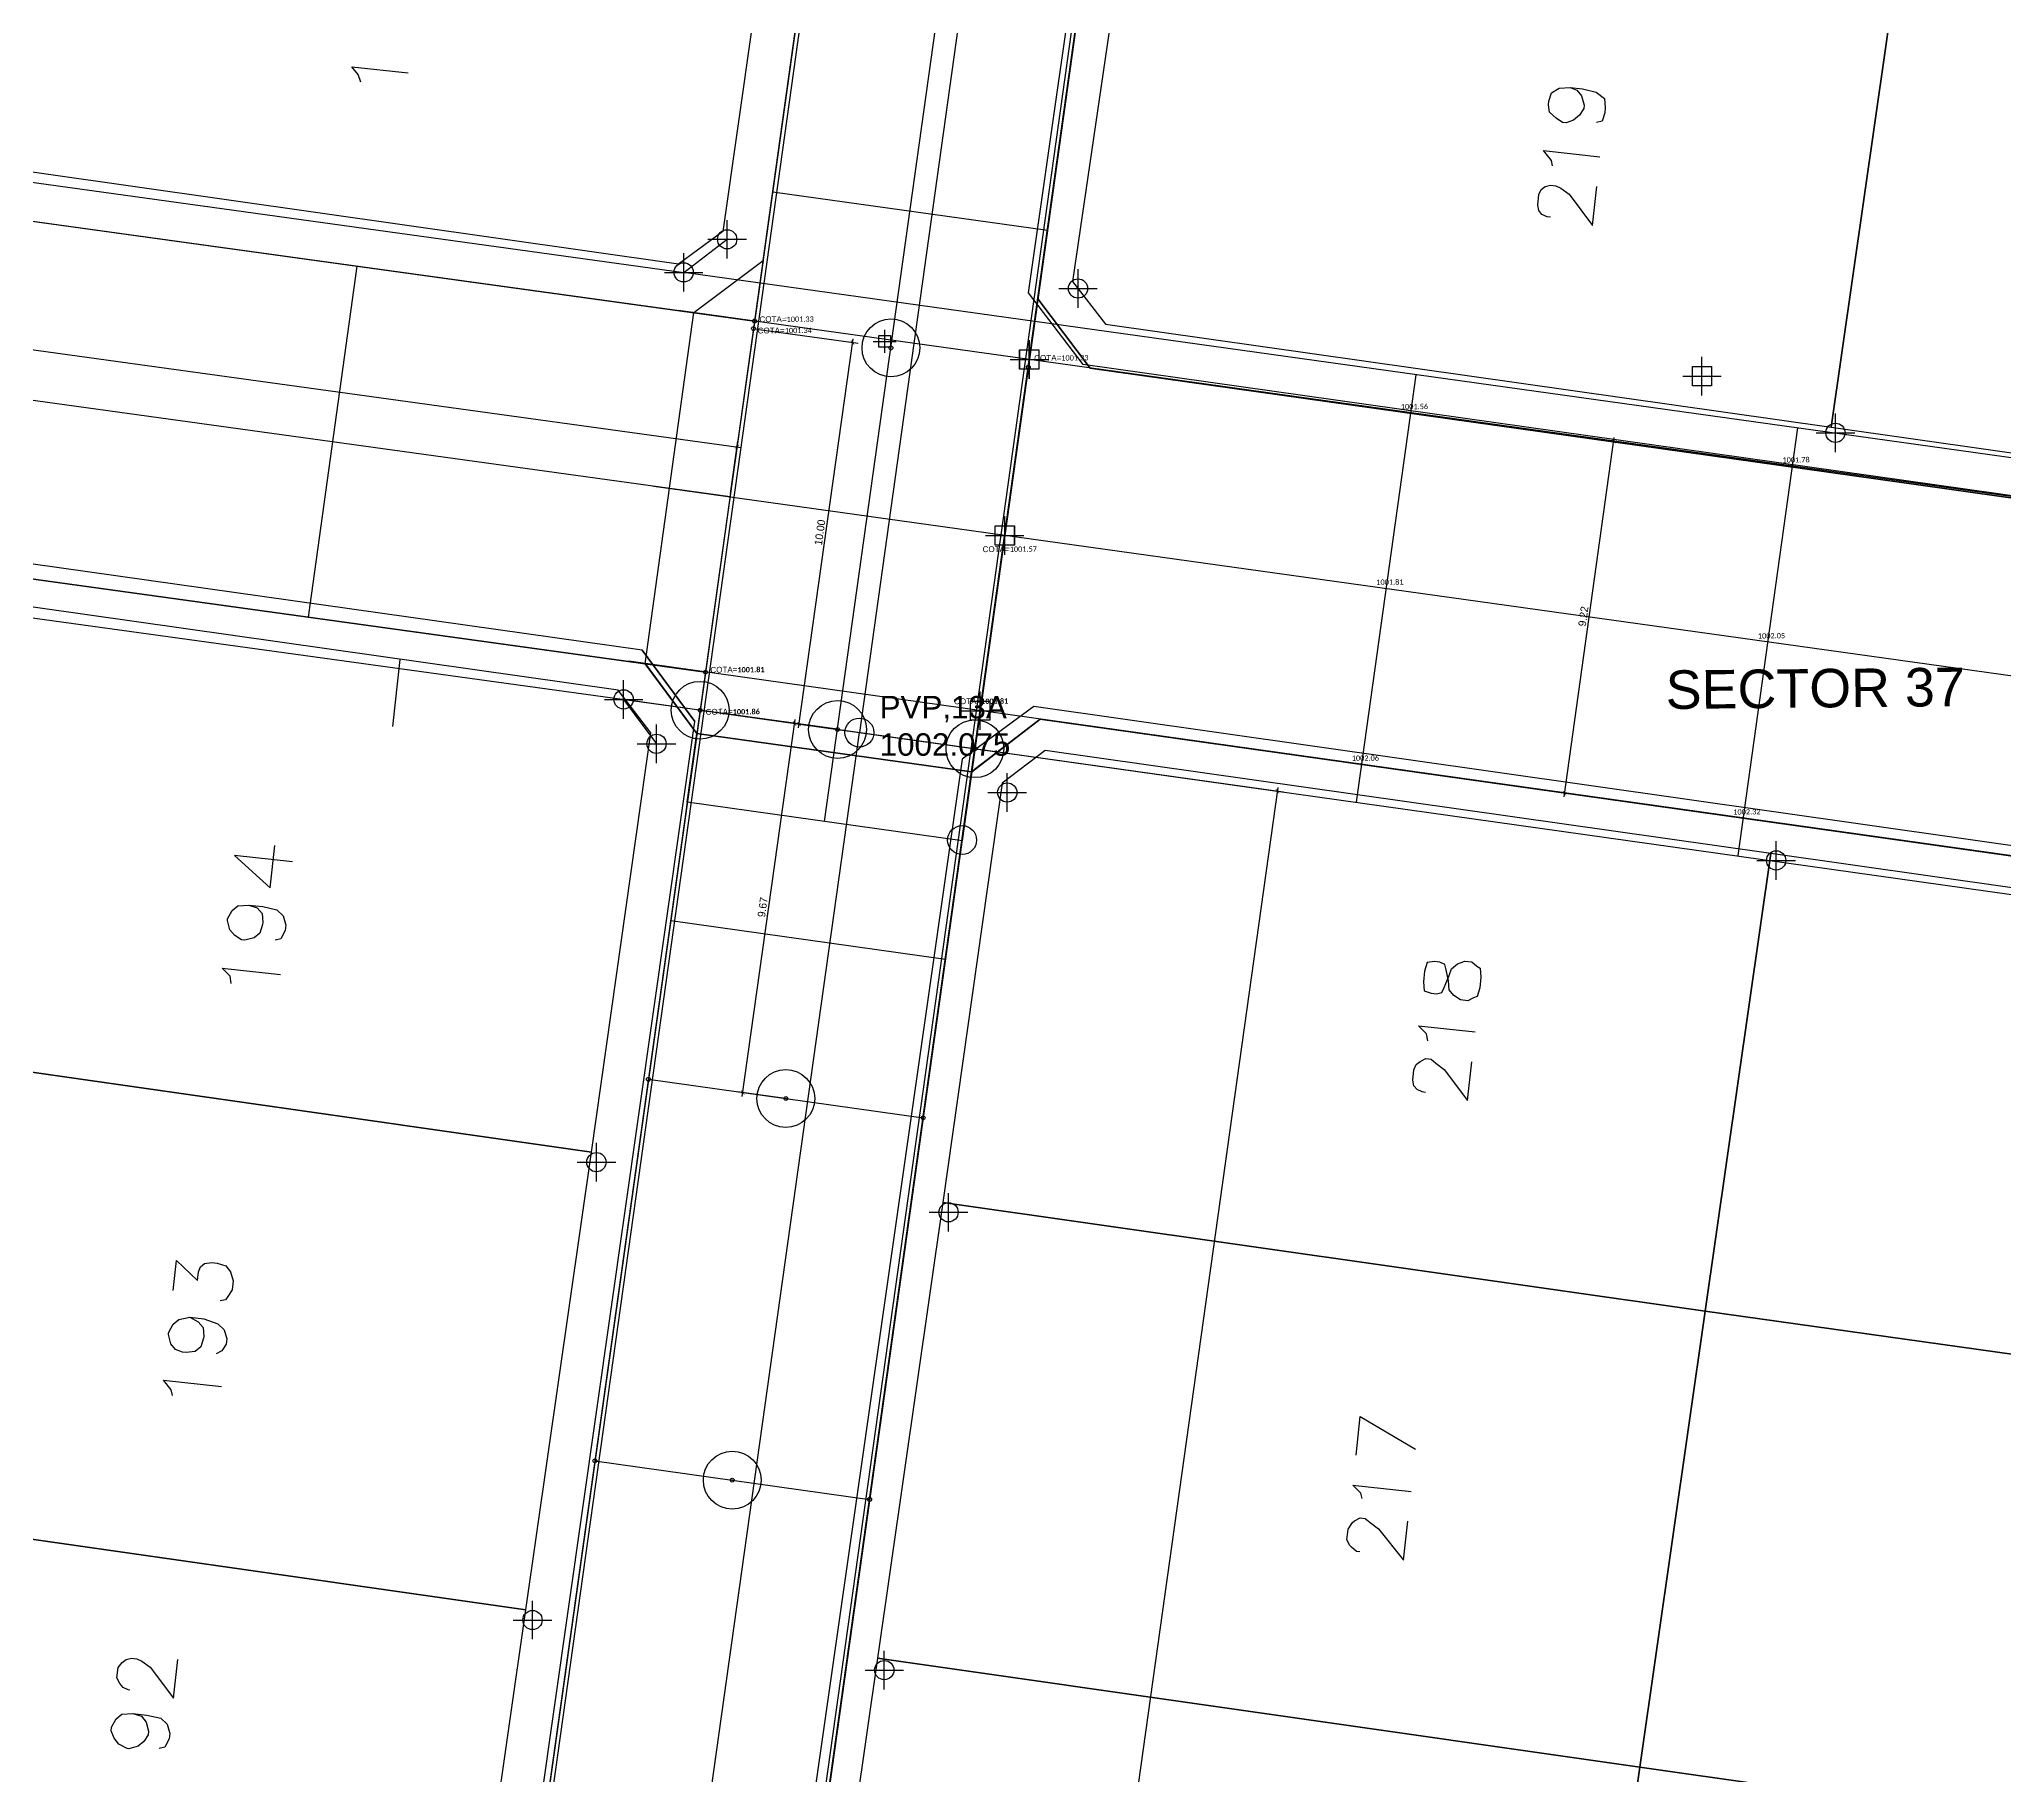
# Model space of a CAD drawing. Header units: metres. Extents: x 678 to 2349, y 417 to 1219.
# Drawn here: x 926.9 to 977.9, y 920.4 to 965.5 of the extents above; entities that cross this region are included whole.
import ezdxf

# ---------------------------------------------------------------- set-up
doc = ezdxf.new("R2010")
doc.units = ezdxf.units.M
doc.header["$PDMODE"] = 32
doc.header["$PDSIZE"] = 1.5
for name, color, linetype in [('12-CONDICIONES EXISTENTES', 2, 'Continuous'), ('C-ANNO-MATC-TEXT', 150, 'Continuous'), ('C-ROAD-PROF-TEXT', 11, 'Continuous'), ('LOTE 243', 1, 'Continuous'), ('PUNTOS V', 4, 'Continuous'), ('V-NODE', 1, 'Continuous')]:
    doc.layers.add(name, color=color, linetype=linetype)
doc.layers.add('PDF2_area escolar', color=7, linetype='Continuous', true_color=0x989898)
doc.layers.add('PDF_Geometry', color=7, linetype='Continuous', true_color=0x797979)
doc.styles.add('CITY2', font='stylu.ttf', dxfattribs={"height": 0.2})
doc.styles.get("Standard").update_dxf_attribs({"font": 'arial.ttf'})
doc.dimstyles.new('COTAS2', dxfattribs={"dimtxt": 0.02, "dimasz": 0.1, "dimexe": 0.15, "dimexo": 0.08, "dimgap": 0.05, "dimtad": 1, "dimzin": 0, "dimdsep": 46, "dimtxsty": 'CITY2', "dimblk": 'ARCHTICK', "dimcen": 1, "dimdle": 0.1, "dimclrd": 1, "dimclre": 1, "dimclrt": 2, "dimadec": 0, "dimazin": 0, "dimtfac": 1, "dimtofl": 0, "dimtmove": 0, "dimatfit": 3, "dimldrblk": 'ARCHTICK', "dimfxl": 0.18, "dimtolj": 1, "dimtzin": 0, "dimarcsym": 0})

# ---------------------------------------------------------------- blocks, each defined once
blk = doc.blocks.new('base')
at = {"layer": 'PDF_Geometry', "lineweight": 25, "extrusion": (-0.000787417, 0.063364, 0.99799), "elevation": 0.026}
for points in [[(-314.355, -197.288), (-299.601, -195.681), (-292.744, -194.188), (-282.663, -192.111), (-274.476, -190.361), (-258.037, -185.154), (-248.029, -180.61), (-240.539, -177.71), (-228.643, -174.042), (-222.733, -172.714), (-217.384, -171.04), (-209.935, -169.248), (-202.16, -164.759), (-196.196, -160.284), (-195.073, -159.817), (-178.095, -157.457), (-154.298, -156.614), (-136.667, -154.611), (-124.436, -153.164), (-118.066, -151.474), (-100.79, -146.646), (-80.955, -140.967), (-73.385, -139.328), (-61.694, -135.822), (-40.504, -131.604), (-37.727, -130.872), (-17.661, -129.441), (1.311, -127.461), (21.092, -124.929), (41.006, -122.83), (47.376, -123.458), (63.592, -123.186), (81.402, -124.312), (85.639, -96.072), (88.705, -66.393), (92.811, -40.781), (97.16, -22.386), (100.596, -1.562), (102.483, 8.32), (109.691, 37.361), (117.528, 76.62), (126.217, 115.638), (131.513, 149.592), (134.682, 173.973), (136.916, 195.591), (139.956, 229.678), (141.558, 250.676), (142.614, 271.37), (143.252, 283.21), (147.066, 312.938), (152.58, 355.631), (153.554, 396.042), (150.869, 418.02), (151.777, 438.639), (150.959, 458.028), (151.777, 438.639), (150.869, 418.02), (153.554, 396.042), (152.58, 355.631), (147.066, 312.938), (143.252, 283.21), (142.614, 271.37), (141.558, 250.676), (139.956, 229.678), (136.916, 195.591), (134.682, 173.973), (131.513, 149.592), (126.217, 115.638), (117.528, 76.62), (109.691, 37.361), (102.483, 8.32), (100.596, -1.562), (97.16, -22.386), (92.811, -40.781), (88.705, -66.393), (85.639, -96.072), (81.402, -124.312), (63.592, -123.186), (47.376, -123.458), (41.006, -122.83), (21.092, -124.929), (1.311, -127.461), (-17.661, -129.441), (-37.727, -130.872), (-40.504, -131.604), (-61.694, -135.822), (-73.385, -139.328), (-80.955, -140.967), (-100.79, -146.646), (-118.066, -151.474), (-124.436, -153.164), (-136.667, -154.611), (-154.298, -156.614), (-178.095, -157.457), (-195.073, -159.817), (-196.196, -160.284), (-202.16, -164.759), (-209.935, -169.248), (-217.384, -171.04), (-222.733, -172.714), (-228.643, -174.042), (-240.539, -177.71), (-248.029, -180.61), (-258.037, -185.154), (-274.476, -190.361), (-282.663, -192.111), (-292.744, -194.188), (-299.601, -195.681), (-314.355, -197.288), (-312.178, -178.446), (-309.146, -157.898), (-306.876, -132.899), (-305.823, -118.002), (-298.643, -78.802), (-291.055, -45.077), (-282.252, -15.116), (-275.645, 10.473), (-270.319, 33.898), (-263.825, 63.164), (-258.15, 86.408), (-284.424, 123.888)], [(-120.33, -7.08), (-121.726, -5.196), (-110.823, 64.902), (-108.945, 66.252), (-70.522, 60.325), (-69.126, 58.441), (-80.029, -11.657), (-81.907, -13.007)], [(-51.867, 52.744), (-51.797, 52.55), (-51.637, 52.346), (-53.099, 52.522)], [(-83.242, 53.278), (-83.419, 53.346), (-83.54, 53.5), (-83.604, 53.739), (-83.593, 53.831), (-83.479, 54.003), (-83.326, 54.123), (-83.132, 54.193), (-83.04, 54.182), (-82.869, 54.068), (-82.702, 53.909), (-82.679, 53.721), (-82.69, 53.629), (-82.763, 53.406), (-82.962, 53.291), (-83.242, 53.278), (-83.562, 53.317), (-83.922, 53.407), (-84.134, 53.571), (-84.152, 53.805), (-84.136, 53.943), (-84.062, 54.166), (-83.92, 54.195)], [(-82.766, 55.308), (-82.736, 55.165), (-82.535, 54.909), (-83.998, 55.085)], [(-82.697, 56.644), (-82.606, 56.633), (-82.474, 56.571), (-82.394, 56.469), (-82.365, 56.326), (-82.398, 56.052), (-82.46, 55.92), (-82.562, 55.84), (-82.705, 55.811), (-82.842, 55.827), (-82.974, 55.889), (-83.186, 56.054), (-83.783, 56.868), (-83.904, 55.862)], [(-70.522, 60.325), (-69.126, 58.441)], [(-58.98, 67.605), (-60.33, 69.484)], [(-52.49, 69.513), (-52.699, 67.776)], [(-95.361, 161.299), (-95.875, 161.268), (-108.942, 77.056), (-107.591, 75.178), (-69.128, 69.199), (-67.25, 70.549), (-53.172, 161.224)], [(-69.128, 69.199), (-67.25, 70.549)], [(-49.844, 72.997), (-48.336, 72.815), (-49.253, 73.667), (-49.385, 72.57)], [(-48.69, 74.11), (-48.913, 74.183), (-49.034, 74.336), (-49.052, 74.57), (-49.046, 74.616), (-48.973, 74.839), (-48.819, 74.96), (-48.58, 75.024), (-48.488, 75.013), (-48.317, 74.899), (-48.196, 74.746), (-48.132, 74.506), (-48.138, 74.46), (-48.256, 74.243), (-48.41, 74.122), (-48.69, 74.11), (-49.056, 74.154), (-49.416, 74.243), (-49.582, 74.403), (-49.646, 74.642), (-49.629, 74.779), (-49.51, 74.997), (-49.368, 75.026)], [(-48.214, 76.139), (-48.19, 75.951), (-47.983, 75.74), (-49.492, 75.922)], [(-79.241, 78.022), (-79.217, 77.834), (-79.01, 77.623), (-80.473, 77.8)], [(-79.172, 79.359), (-79.081, 79.348), (-78.949, 79.285), (-78.869, 79.183), (-78.84, 79.04), (-78.873, 78.766), (-78.935, 78.635), (-79.037, 78.554), (-79.186, 78.479), (-79.323, 78.496), (-79.449, 78.604), (-79.661, 78.768), (-80.258, 79.582), (-80.379, 78.577)], [(-46.604, 84.106), (-46.698, 83.329), (-47.237, 83.858), (-47.265, 83.629), (-47.327, 83.498), (-47.429, 83.417), (-47.618, 83.394), (-47.755, 83.41), (-47.978, 83.483), (-48.098, 83.637), (-48.162, 83.877), (-48.135, 84.105), (-48.021, 84.277), (-47.965, 84.363), (-47.822, 84.392)], [(-47.03, 84.807), (-47.248, 84.926), (-47.368, 85.079), (-47.386, 85.313), (-47.381, 85.359), (-47.308, 85.582), (-47.154, 85.703), (-46.92, 85.721), (-46.829, 85.71), (-46.651, 85.642), (-46.531, 85.489), (-46.467, 85.249), (-46.472, 85.203), (-46.591, 84.986), (-46.745, 84.865), (-47.03, 84.807), (-47.396, 84.851), (-47.75, 84.986), (-47.917, 85.145), (-47.981, 85.385), (-47.964, 85.522), (-47.851, 85.694), (-47.703, 85.769)], [(-46.554, 86.836), (-46.525, 86.693), (-46.324, 86.437), (-47.832, 86.619)], [(-77.25, 88.772), (-77.371, 87.767), (-78.797, 88.634)], [(-77.392, 89.902), (-77.363, 89.76), (-77.156, 89.549), (-78.665, 89.731)], [(-77.318, 91.284), (-77.227, 91.273), (-77.101, 91.166), (-77.06, 91.114), (-76.986, 90.966), (-77.019, 90.692), (-77.132, 90.52), (-77.183, 90.48), (-77.331, 90.405), (-77.469, 90.422), (-77.595, 90.529), (-77.807, 90.694), (-78.45, 91.514), (-78.571, 90.508)], [(-45.354, 94.482), (-45.309, 94.476), (-45.177, 94.414), (-45.097, 94.312), (-45.022, 94.164), (-45.055, 93.889), (-45.163, 93.763), (-45.265, 93.683), (-45.408, 93.654), (-45.545, 93.67), (-45.677, 93.732), (-45.889, 93.897), (-46.486, 94.711), (-46.607, 93.705)], [(-45.42, 95.093), (-45.643, 95.166), (-45.764, 95.319), (-45.827, 95.559), (-45.816, 95.65), (-45.703, 95.822), (-45.549, 95.943), (-45.31, 96.007), (-45.264, 96.001), (-45.047, 95.882), (-44.926, 95.729), (-44.857, 95.535), (-44.868, 95.443), (-44.987, 95.226), (-45.14, 95.105), (-45.42, 95.093), (-45.786, 95.137), (-46.146, 95.226), (-46.312, 95.386), (-46.376, 95.625), (-46.359, 95.762), (-46.24, 95.98), (-46.098, 96.009)]]:
    blk.add_lwpolyline(points, dxfattribs=at)
for points in [[(-111.514, 53.392), (-113.358, 41.558), (-93.603, 38.482), (-91.755, 50.362)], [(-62.897, 45.866), (-61.215, 56.746), (-60.048, 57.579), (-41.294, 54.67), (-43.143, 42.79)], [(-89.911, 62.197), (-91.755, 50.362), (-72, 47.287), (-70.273, 58.161), (-71.111, 59.283)], [(-109.833, 64.272), (-111.514, 53.392), (-91.755, 50.362), (-89.911, 62.197), (-108.666, 65.106)], [(-57.502, 80.643), (-59.183, 69.763), (-58.345, 68.642), (-39.59, 65.733), (-37.747, 77.567)], [(-86.359, 85.14), (-88.208, 73.26), (-69.407, 70.346), (-68.286, 71.184), (-66.604, 82.064)], [(-106.119, 88.17), (-107.795, 77.335), (-106.962, 76.168), (-88.208, 73.26), (-86.359, 85.14)], [(-79.148, 76.481), (-79.166, 76.715), (-79.344, 76.783), (-79.481, 76.799), (-79.623, 76.77), (-79.686, 76.638), (-79.816, 76.329), (-79.883, 76.152), (-80.037, 76.031), (-80.231, 75.962), (-80.414, 75.984), (-80.54, 76.092), (-80.626, 76.149), (-80.644, 76.383), (-80.611, 76.657), (-80.538, 76.88), (-80.441, 76.915), (-80.292, 76.99), (-80.11, 76.968), (-79.938, 76.854), (-79.817, 76.7), (-79.799, 76.466), (-79.741, 76.181), (-79.711, 76.039), (-79.58, 75.976), (-79.443, 75.96), (-79.254, 75.983), (-79.181, 76.207)], [(-55.653, 92.523), (-57.502, 80.643), (-37.747, 77.567), (-35.898, 89.447)], [(-84.516, 96.974), (-86.359, 85.14), (-66.604, 82.064), (-64.761, 93.899)], [(-104.27, 100.05), (-106.119, 88.17), (-86.359, 85.14), (-84.516, 96.974)], [(-53.81, 104.357), (-55.653, 92.523), (-35.898, 89.447), (-34.055, 101.282)], [(-82.667, 108.854), (-84.516, 96.974), (-64.761, 93.899), (-62.913, 105.779)], [(-102.427, 111.884), (-104.27, 100.05), (-84.516, 96.974), (-82.667, 108.854)]]:
    blk.add_lwpolyline(points, close=True, dxfattribs=at)
blk.add_lwpolyline([(-45.276, 166.718), (-60.33, 69.484), (-58.98, 67.605), (-20.511, 61.672), (-18.633, 63.023), (0.247, 184.698, 0.636424), (-2.755, 186.728), (-17.682, 177.908)], format="xyb", dxfattribs=at)
blk = doc.blocks.new('*U3341')
at = {"color": 0, "linetype": 'ByBlock', "lineweight": -2, "transparency": 16777216}
for p, q in [((-1, 0), (1, 0)), ((0, -1), (0, 1))]:
    blk.add_line(p, q, dxfattribs=at)
blk.add_circle((0, 0), 0.5, dxfattribs=at)
blk = doc.blocks.new('*U3365', base_point=(953.864, 958.99, 1002.067))
at = {"layer": 'V-NODE', "color": 90, "lineweight": -2, "xscale": 0.5, "yscale": 0.5, "zscale": 0.5}
blk.add_blockref('*U3341', (953.864, 958.99, 1002.067), dxfattribs=at)
blk = doc.blocks.new('*U3368', base_point=(952.027, 945.909, 1002.774))
at = {"layer": 'V-NODE', "color": 90, "lineweight": -2, "xscale": 0.5, "yscale": 0.5, "zscale": 0.5}
blk.add_blockref('*U3341', (952.027, 945.909, 1002.774), dxfattribs=at)
blk = doc.blocks.new('*U3371', base_point=(950.504, 935.015, 1003.477))
at = {"layer": 'V-NODE', "color": 90, "lineweight": -2, "xscale": 0.5, "yscale": 0.5, "zscale": 0.5}
blk.add_blockref('*U3341', (950.504, 935.015, 1003.477), dxfattribs=at)
blk = doc.blocks.new('*U3374', base_point=(948.836, 923.133, 1004.321))
at = {"layer": 'V-NODE', "color": 90, "lineweight": -2, "xscale": 0.5, "yscale": 0.5, "zscale": 0.5}
blk.add_blockref('*U3341', (948.836, 923.133, 1004.321), dxfattribs=at)
blk = doc.blocks.new('*U3410', base_point=(939.707, 924.433, 1004.107))
at = {"layer": 'V-NODE', "color": 90, "lineweight": -2, "xscale": 0.5, "yscale": 0.5, "zscale": 0.5}
blk.add_blockref('*U3341', (939.707, 924.433, 1004.107), dxfattribs=at)
blk = doc.blocks.new('*U3413', base_point=(941.365, 936.316, 1003.333))
at = {"layer": 'V-NODE', "color": 90, "lineweight": -2, "xscale": 0.5, "yscale": 0.5, "zscale": 0.5}
blk.add_blockref('*U3341', (941.365, 936.316, 1003.333), dxfattribs=at)
blk = doc.blocks.new('*U3416', base_point=(942.926, 947.174, 1002.671))
at = {"layer": 'V-NODE', "color": 90, "lineweight": -2, "xscale": 0.5, "yscale": 0.5, "zscale": 0.5}
blk.add_blockref('*U3341', (942.926, 947.174, 1002.671), dxfattribs=at)
blk = doc.blocks.new('*U3419', base_point=(942.071, 948.326, 1002.585))
at = {"layer": 'V-NODE', "color": 90, "lineweight": -2, "xscale": 0.5, "yscale": 0.5, "zscale": 0.5}
blk.add_blockref('*U3341', (942.071, 948.326, 1002.585), dxfattribs=at)
blk = doc.blocks.new('*U3428', base_point=(944.758, 960.267, 1001.858))
at = {"layer": 'V-NODE', "color": 90, "lineweight": -2, "xscale": 0.5, "yscale": 0.5, "zscale": 0.5}
blk.add_blockref('*U3341', (944.758, 960.267, 1001.858), dxfattribs=at)
blk = doc.blocks.new('*U3431', base_point=(943.63, 959.409, 1001.897))
at = {"layer": 'V-NODE', "color": 90, "lineweight": -2, "xscale": 0.5, "yscale": 0.5, "zscale": 0.5}
blk.add_blockref('*U3341', (943.63, 959.409, 1001.897), dxfattribs=at)
blk = doc.blocks.new('*U3434', base_point=(973.521, 955.245, 1002.46))
at = {"layer": 'V-NODE', "color": 90, "lineweight": -2, "xscale": 0.5, "yscale": 0.5, "zscale": 0.5}
blk.add_blockref('*U3341', (973.521, 955.245, 1002.46), dxfattribs=at)
blk = doc.blocks.new('*U3437', base_point=(971.983, 944.147, 1003.073))
at = {"layer": 'V-NODE', "color": 90, "lineweight": -2, "xscale": 0.5, "yscale": 0.5, "zscale": 0.5}
blk.add_blockref('*U3341', (971.983, 944.147, 1003.073), dxfattribs=at)
blk = doc.blocks.new('_ArchTick')
at = {"color": 0, "linetype": 'ByBlock', "const_width": 0.15}
blk.add_lwpolyline([(-0.5, -0.5), (0.5, 0.5)], dxfattribs=at)
blk = doc.blocks.new('*D4311')
at = {"layer": 'Defpoints', "color": 0, "transparency": 16777216}
for p in [(946.507, 947.702), (947.622, 947.545), (946.279, 937.967)]:
    blk.add_point(p, dxfattribs=at)
at = {"layer": 'PUNTOS V', "color": 1, "lineweight": -2, "transparency": 16777216}
blk.add_line((945.151, 938.024), (946.521, 947.801), dxfattribs=at)
at = {"layer": 'PUNTOS V', "color": 1, "linetype": 'Continuous', "lineweight": -2, "transparency": 16777216}
for p, q in [((947.543, 947.556), (946.359, 947.722)), ((946.2, 937.978), (945.016, 938.144))]:
    blk.add_line(p, q, dxfattribs=at)
at = {"layer": 'PUNTOS V', "color": 1, "lineweight": -2, "transparency": 16777216, "xscale": 0.1, "yscale": 0.1, "zscale": 0.1}
for p, rotation in [((946.507, 947.702), 82.01936162084893), ((945.165, 938.123), 262.0193616208489)]:
    blk.add_blockref('_ArchTick', p, dxfattribs=dict(at, rotation=rotation))
at = {"layer": 'PUNTOS V', "color": 2, "transparency": 16777216, "insert": (945.68, 942.934), "char_height": 0.2, "attachment_point": 5, "rotation": 82.0194, "style": 'CITY2'}
blk.add_mtext('\\A1;9.67', dxfattribs=at)
blk = doc.blocks.new('*D4336')
at = {"layer": 'Defpoints', "color": 0, "transparency": 16777216}
for p in [(948.189, 947.466), (939.905, 888.372), (950.756, 886.85)]:
    blk.add_point(p, dxfattribs=at)
at = {"layer": 'PUNTOS V', "color": 1, "linetype": 'Continuous', "lineweight": -2, "transparency": 16777216}
for p, q in [((948.269, 947.455), (959.189, 945.924)), ((939.984, 888.361), (950.904, 886.83))]:
    blk.add_line(p, q, dxfattribs=at)
at = {"layer": 'PUNTOS V', "color": 1, "lineweight": -2, "transparency": 16777216}
blk.add_line((959.054, 946.043), (950.742, 886.751), dxfattribs=at)
at = {"layer": 'PUNTOS V', "color": 1, "lineweight": -2, "transparency": 16777216, "xscale": 0.1, "yscale": 0.1, "zscale": 0.1}
for p, rotation in [((959.04, 945.944), 82.0193616208496), ((950.756, 886.85), 262.0193616208496)]:
    blk.add_blockref('_ArchTick', p, dxfattribs=dict(at, rotation=rotation))
at = {"layer": 'PUNTOS V', "color": 2, "transparency": 16777216, "insert": (954.742, 916.419), "char_height": 0.2, "attachment_point": 5, "rotation": 82.0194, "style": 'CITY2'}
blk.add_mtext('\\A1;59.67', dxfattribs=at)
blk = doc.blocks.new('*U4337')
at = {"color": 0, "linetype": 'ByBlock', "lineweight": -2, "transparency": 16777216}
for p, q in [((-1, 0), (1, 0)), ((0, -1), (0, 1))]:
    blk.add_line(p, q, dxfattribs=at)
blk.add_lwpolyline([(-0.5, -0.5), (-0.5, 0.5), (0.5, 0.5), (0.5, -0.5)], close=True, dxfattribs=at)
blk = doc.blocks.new('*U4355', base_point=(948.847, 957.618, 1001.284))
at = {"layer": 'V-NODE', "lineweight": -2, "xscale": 0.3, "yscale": 0.3, "zscale": 0.3}
blk.add_blockref('*U4337', (948.847, 957.618, 1001.284), dxfattribs=at)
blk = doc.blocks.new('*D4362')
at = {"layer": '12-CONDICIONES EXISTENTES', "color": 1, "linetype": 'Continuous', "lineweight": -2, "transparency": 16777216}
for p, q in [((945.523, 957.937), (948.16, 957.568)), ((944.137, 948.034), (946.774, 947.665))]:
    blk.add_line(p, q, dxfattribs=at)
at = {"layer": '12-CONDICIONES EXISTENTES', "color": 1, "lineweight": -2, "transparency": 16777216}
blk.add_line((946.612, 947.587), (948.025, 957.688), dxfattribs=at)
at = {"layer": 'Defpoints', "color": 0, "transparency": 16777216}
for p in [(945.443, 957.948), (948.011, 957.589), (944.058, 948.045)]:
    blk.add_point(p, dxfattribs=at)
at = {"layer": '12-CONDICIONES EXISTENTES', "color": 1, "lineweight": -2, "transparency": 16777216, "xscale": 0.1, "yscale": 0.1, "zscale": 0.1}
for p, rotation in [((948.011, 957.589), 82.03476766765216), ((946.625, 947.686), 262.0347676676521)]:
    blk.add_blockref('_ArchTick', p, dxfattribs=dict(at, rotation=rotation))
at = {"layer": '12-CONDICIONES EXISTENTES', "color": 2, "transparency": 16777216, "insert": (947.166, 952.659), "char_height": 0.2, "attachment_point": 5, "rotation": 82.0348, "style": 'CITY2'}
blk.add_mtext('\\A1;10.00', dxfattribs=at)
blk = doc.blocks.new('*D4363')
at = {"layer": '12-CONDICIONES EXISTENTES', "color": 1, "linetype": 'Continuous', "lineweight": -2, "transparency": 16777216}
for p, q in [((903.274, 959.406), (903.461, 960.763)), ((944.844, 953.669), (945.032, 955.026))]:
    blk.add_line(p, q, dxfattribs=at)
at = {"layer": '12-CONDICIONES EXISTENTES', "color": 1, "lineweight": -2, "transparency": 16777216}
blk.add_line((903.341, 960.628), (945.11, 954.863), dxfattribs=at)
at = {"layer": 'Defpoints', "color": 0, "transparency": 16777216}
for p in [(903.263, 959.326, 1001.631), (945.011, 954.877), (944.833, 953.589, 1001.429)]:
    blk.add_point(p, dxfattribs=at)
at = {"layer": '12-CONDICIONES EXISTENTES', "color": 1, "lineweight": -2, "transparency": 16777216, "xscale": 0.1, "yscale": 0.1, "zscale": 0.1}
for p, rotation in [((903.441, 960.614), 172.1422109630282), ((945.011, 954.877), 352.1422109630282)]:
    blk.add_blockref('_ArchTick', p, dxfattribs=dict(at, rotation=rotation))
at = {"layer": '12-CONDICIONES EXISTENTES', "color": 2, "transparency": 16777216, "insert": (924.247, 957.899), "char_height": 0.2, "attachment_point": 5, "rotation": 352.1422, "style": 'CITY2'}
blk.add_mtext('\\A1;41.96', dxfattribs=at)
blk = doc.blocks.new('*D4372')
at = {"layer": '12-CONDICIONES EXISTENTES', "color": 1, "lineweight": -2, "transparency": 16777216}
blk.add_line((966.479, 945.794), (967.782, 955.127), dxfattribs=at)
at = {"layer": '12-CONDICIONES EXISTENTES', "color": 1, "linetype": 'Continuous', "lineweight": -2, "transparency": 16777216}
for p, q in [((972.327, 954.391), (967.62, 955.049)), ((971.051, 945.256), (966.344, 945.914))]:
    blk.add_line(p, q, dxfattribs=at)
at = {"layer": 'Defpoints', "color": 0, "transparency": 16777216}
for p in [(967.769, 955.028), (972.406, 954.38), (971.131, 945.245)]:
    blk.add_point(p, dxfattribs=at)
at = {"layer": '12-CONDICIONES EXISTENTES', "color": 1, "lineweight": -2, "transparency": 16777216, "xscale": 0.1, "yscale": 0.1, "zscale": 0.1}
for p, rotation in [((967.769, 955.028), 82.04875663577569), ((966.493, 945.893), 262.0487566357757)]:
    blk.add_blockref('_ArchTick', p, dxfattribs=dict(at, rotation=rotation))
at = {"layer": '12-CONDICIONES EXISTENTES', "color": 2, "transparency": 16777216, "insert": (966.979, 950.482), "char_height": 0.2, "attachment_point": 5, "rotation": 82.0488, "style": 'CITY2'}
blk.add_mtext('\\A1;9.22', dxfattribs=at)
blk = doc.blocks.new('*U4907')
at = {"color": 0, "linetype": 'ByBlock', "lineweight": -2, "transparency": 16777216}
for p, q in [((-1, 0), (1, 0)), ((0, -1), (0, 1))]:
    blk.add_line(p, q, dxfattribs=at)
blk.add_lwpolyline([(-0.5, -0.5), (-0.5, 0.5), (0.5, 0.5), (0.5, -0.5)], close=True, dxfattribs=at)

msp = doc.modelspace()

# ---------------------------------------------------------------- linework, layer by layer
for points, elevation in [([(955.34805, 1028.81279), (955.49186, 1029.84198), (954.17384, 1031.61), (915.74333, 1036.9634), (913.88549, 1035.53215), (904.13155, 965.44792), (905.43605, 963.68208), (943.89089, 958.3634), (945.68979, 959.71935)], 1001.429), ([(994.46594, 952.89962), (992.62151, 951.51136), (954.18141, 956.92609), (952.82176, 958.72453), (962.47876, 1027.81644), (962.62259, 1028.84563), (964.47847, 1030.21231), (1002.79585, 1024.88292), (1004.17958, 1023.04841)], 1003.431), ([(981.1595, 856.72868), (938.06969, 853.47319), (951.10433, 946.44823), (952.88464, 947.81371), (991.3932, 942.39316), (992.76771, 940.60718)], 1010.851)]:
    msp.add_lwpolyline(points, close=True, dxfattribs=dict(elevation=elevation))
for points, elevation in [([(994.46594, 952.89962), (992.62151, 951.51136), (954.18141, 956.92609), (952.82176, 958.72453), (962.47876, 1027.81644)], 1003.431), ([(947.28807, 945.15598), (953.17395, 987.24973)], 1009.43524), ([(902.42601, 953.20716), (904.13155, 965.44792), (905.43605, 963.68208), (943.89089, 958.3634), (945.69127, 959.72047), (943.97311, 947.44107), (942.63043, 949.25015), (904.1756, 954.56883), (902.42601, 953.20716)], 1002.103), ([(904.1302, 965.44975), (905.43605, 963.68208), (943.89089, 958.3634), (945.69127, 959.72047), (945.94032, 961.5004), (953.0708, 960.50384), (950.8532, 944.65613), (943.72293, 945.65577), (943.97311, 947.44107)], 1001.429), ([(951.09891, 946.44407), (952.82201, 958.7242), (954.18141, 956.92609), (991.89006, 951.61435), (990.60679, 942.50428), (952.88464, 947.81371), (951.09891, 946.44407)], 1002.064), ([(952.82201, 958.7242), (954.18141, 956.92609), (994.24291, 951.28292)], 1002.064), ([(886.19397, 836.6075), (902.42601, 953.20716), (904.1756, 954.56883), (942.63138, 949.25698), (943.97311, 947.44107), (930.42045, 850.77109), (892.99705, 832.21698)], 1012.369), ([(943.72293, 945.65577), (943.29253, 942.58579), (950.4228, 941.58616)], 1001.429)]:
    msp.add_lwpolyline(points, dxfattribs=dict(elevation=elevation))
for points in [[(943.97311, 947.44107), (951.09891, 946.44407), (956.7393, 986.75141), (949.60859, 987.74804), (943.97311, 947.44107)], [(951.09891, 946.44407), (952.88464, 947.81371), (990.60679, 942.50428)], [(935.77241, 888.95095), (942.90268, 887.95132), (951.10366, 946.44341), (943.97311, 947.44107), (935.77241, 888.95095)]]:
    msp.add_lwpolyline(points)
msp.add_circle((950.85585, 944.67543, 2001.763), 0.37532)
at = {"layer": '12-CONDICIONES EXISTENTES', "color": 1}
for points, elevation in [([(992.401, 952.597), (943.63, 959.409)], 2001.763), ([(992.26254, 951.60663), (943.49167, 958.41861)], 2001.763), ([(993.61809, 946.76255), (942.85397, 953.85293)], 2001.763), ([(990.95192, 942.4553), (942.21039, 949.31624)], 1003.431), ([(990.813, 941.465), (942.071, 948.326)], 1003.431)]:
    msp.add_lwpolyline(points, dxfattribs=dict(at, elevation=elevation))
for points in [[(951.18788, 947.04532), (952.73708, 958.13698)], [(961.09174, 945.66201), (962.64095, 956.75368)], [(970.9956, 944.27871), (972.54481, 955.37038)]]:
    msp.add_lwpolyline(points, dxfattribs=at)
for centre in [(945.4705, 958.14492, 1001.429), (944.19594, 949.03363, 1001.429)]:
    msp.add_circle(centre, 0.05, dxfattribs=at)
at = {"layer": 'LOTE 243', "color": 1, "elevation": 1009.43524}
for points in [[(976.99573, 1131.96846), (965.07922, 1047.15006), (962.46607, 1028.44811), (952.78003, 959.1458), (950.94785, 946.05157), (937.95342, 853.36412)], [(977.09476, 1131.95454), (965.17825, 1047.13615), (962.56511, 1028.43427), (952.87906, 959.13196), (951.04689, 946.03771), (938.06969, 853.47319)]]:
    msp.add_lwpolyline(points, dxfattribs=at)
at = {"layer": 'LOTE 243', "color": 1, "linetype": 'ByBlock', "elevation": 1009.43524}
for points in [[(969.31839, 1128.35544), (958.04827, 1048.13787), (955.43438, 1029.43062), (945.74837, 960.12858), (943.91635, 947.03543), (930.42045, 850.77109)], [(955.8219, 1031.48139), (955.53342, 1029.41678), (945.84741, 960.11474), (944.01539, 947.02157), (930.51216, 850.70494)]]:
    msp.add_lwpolyline(points, dxfattribs=at)
at = {"layer": 'PUNTOS V', "color": 5}
msp.add_line((958.25954, 1019.41241), (948.18941, 947.46569), dxfattribs=at)
at = {"layer": 'PUNTOS V', "color": 1}
for points, elevation in [([(906.026, 964.61), (943.63, 959.409)], 1001.429), ([(903.89501, 963.89522), (945.47081, 958.14488)], 1001.429), ([(943.63, 959.409), (944.758, 960.267)], 1001.429), ([(933.89271, 950.45866), (935.15316, 959.57191)], 1002.103), ([(943.89089, 958.3634), (945.69127, 959.72047)], 1001.429), ([(903.26449, 959.33863), (944.83338, 953.58925)], 1001.429), ([(954.18141, 956.92609), (952.82176, 958.72453)], 1001.429), ([(942.63043, 949.25015), (943.89089, 958.3634)], 1002.064), ([(902.63397, 954.78205), (944.19594, 949.03363)], 1001.429), ([(904.451, 953.516), (947.554, 947.56957)], 1002.064), ([(942.63043, 949.25015), (943.97311, 947.44107)], 1002.064), ([(942.071, 948.326), (942.926, 947.174)], 1002.064), ([(952.88654, 947.81517), (951.09891, 946.44407)], 1002.064)]:
    msp.add_lwpolyline(points, dxfattribs=dict(at, elevation=elevation))
for points in [[(944.05761, 948.04495), (951.75455, 946.96587)], [(942.71433, 938.46671), (949.8446, 937.46707)], [(941.32595, 928.56356), (948.45622, 927.56392)]]:
    msp.add_lwpolyline(points, dxfattribs=at)
at = {"layer": 'PUNTOS V', "color": 5}
msp.add_lwpolyline([(934.65395, 850.72369), (939.90534, 888.37153), (948.18941, 947.46569)], dxfattribs=at)
at = {"layer": 'PUNTOS V', "color": 1}
for centre in [(945.44333, 957.94848), (949.00846, 957.44866), (952.5736, 956.94884), (944.05761, 948.04495), (947.62274, 947.54513), (951.18788, 947.04532), (942.71504, 938.46661), (946.28017, 937.96679), (949.8453, 937.46697), (941.32665, 928.56346), (944.89179, 928.06364), (948.45692, 927.56382)]:
    msp.add_circle(centre, 0.05, dxfattribs=at)
at = {"layer": 'PUNTOS V', "color": 7}
msp.add_circle((948.18941, 947.46569), 0.375, dxfattribs=at)
at = {"layer": 'PUNTOS V', "color": 5}
msp.add_circle((948.18941, 947.46569), 0.375, dxfattribs=at)
at = {"layer": 'PUNTOS V', "color": 1}
for p in [(949.00846, 957.44866), (944.05761, 948.04495), (947.62288, 947.54609, 1009.43524), (951.18788, 947.04532), (946.28017, 937.96679), (944.89108, 928.06374)]:
    msp.add_point(p, dxfattribs=at)

# ---------------------------------------------------------------- block references
at = {"layer": 'C-ANNO-MATC-TEXT', "lineweight": -2, "xscale": 0.5, "yscale": 0.5, "zscale": 0.5}
for p in [(952.599, 957.147, 1001.342), (952.601, 957.146, 1001.328), (970.057, 956.715, 1002.353), (951.961, 952.581, 1001.588), (951.962, 952.581, 1001.568), (951.326, 948.033, 1001.808), (951.326, 948.033, 1001.841)]:
    msp.add_blockref('*U4907', p, dxfattribs=at)
at = {"layer": 'PDF2_area escolar'}
msp.add_blockref('base', (882.736, 1016.336, 999.038), dxfattribs=at)
at = {"layer": 'V-NODE'}
for name, p in [('*U3428', (944.758, 960.267, 1001.858)), ('*U3431', (943.63, 959.409, 1001.897)), ('*U3365', (953.864, 958.99, 1002.067)), ('*U4355', (948.847, 957.618, 1001.284)), ('*U3434', (973.521, 955.245, 1002.46)), ('*U3419', (942.071, 948.326, 1002.585)), ('*U3416', (942.926, 947.174, 1002.671)), ('*U3368', (952.027, 945.909, 1002.774)), ('*U3437', (971.983, 944.147, 1003.073)), ('*U3413', (941.365, 936.316, 1003.333)), ('*U3371', (950.504, 935.015, 1003.477)), ('*U3410', (939.707, 924.433, 1004.107)), ('*U3374', (948.836, 923.133, 1004.321))]:
    msp.add_blockref(name, p, dxfattribs=at)

# ---------------------------------------------------------------- texts
at = {"layer": 'C-ROAD-PROF-TEXT', "color": 11, "linetype": 'Continuous', "lineweight": -3, "attachment_point": 8, "rotation": 0.571108}
for s, insert, char_height in [('{\\C2;COTA=\\fCalibri|b0|i0|c0|p34;\\H0.91667x;\\C256;1001.34}', (946.25383, 957.82696, 1998.306), 0.15), ('{\\C2;COTA=\\fCalibri|b0|i0|c0|p34;\\H0.91667x;\\C256;1001.33}', (946.30201, 958.12017, 1998.306), 0.15), ('{\\C2;COTA=\\fCalibri|b0|i0|c0|p34;\\H0.91667x;\\C256;1001.33}', (953.43173, 957.11658, 1998.306), 0.15), ('{\\fCalibri|b0|i0|c0|p34;\\H0.91667x;\\C256;1001.56}', (962.59585, 955.85594, 2012.86624), 0.15), ('{\\fCalibri|b0|i0|c0|p34;\\H0.91667x;\\C256;1001.78}', (972.49971, 954.47264, 2012.86624), 0.15), ('{\\C2;COTA=\\fCalibri|b0|i0|c0|p34;\\H0.91667x;\\C256;1001.57}', (952.09323, 952.15232), 0.15), ('{\\fCalibri|b0|i0|c0|p34;\\H0.91667x;\\C256;1001.81}', (961.95958, 951.3005, 2012.86624), 0.15), ('{\\fCalibri|b0|i0|c0|p34;\\H0.91667x;\\C256;1002.05}', (971.86201, 949.90696, 2012.86624), 0.15), ('{\\C2;COTA=\\fCalibri|b1|i0|c0|p34;\\H0.91667x;\\C2;\\c2092017;1001.81}', (945.02512, 949.02325, 1998.306), 0.15), ('{\\C2;SECTOR 37}', (973.00166, 948.10067, 1995.253), 1), ('{\\C2;COTA=\\fCalibri|b1|i0|c0|p34;\\H0.91667x;\\C2;\\c2092017;1001.81}', (951.34993, 948.20555), 0.15), ('{\\C2;COTA=\\fCalibri|b1|i0|c0|p34;\\H0.91667x;\\C2;\\c2092017;1001.86}', (944.90347, 947.93248, 1998.306), 0.15), ('{\\fCalibri|b0|i0|c0|p34;\\H0.91667x;\\C256;1002.06}', (961.32147, 946.73191, 2012.86624), 0.15), ('{\\fCalibri|b0|i0|c0|p34;\\H0.91667x;\\C256;1002.32}', (971.22385, 945.33803, 2012.86624), 0.15)]:
    msp.add_mtext(s, dxfattribs=dict(at, insert=insert, char_height=char_height))
at = {"layer": 'PUNTOS V', "color": 5, "insert": (948.716, 948.41721), "char_height": 0.582102, "attachment_point": 1}
msp.add_mtext('PVP,13A\\P1002.075', dxfattribs=at)

# ---------------------------------------------------------------- dimensions: what is measured, and where the dimension line sits
at = {"layer": '12-CONDICIONES EXISTENTES', "color": 1}
for p1, p2, distance, picture, middle in [((903.2628, 959.32643, 1001.631), (944.83338, 953.58925, 1001.429), 1.29994, '*D4363', (924.24693, 957.89859)), ((944.05761, 948.04495), (945.44333, 957.94848), -2.59282, '*D4362', (947.16617, 952.65871)), ((971.13062, 945.24538), (972.40648, 954.37999), 4.68296, '*D4372', (966.97879, 950.48169))]:
    dim = msp.add_aligned_dim(p1=p1, p2=p2, distance=distance, dimstyle='COTAS2', dxfattribs=at)
    dim.commit()
    dim.dimension.update_dxf_attribs({"geometry": picture, "text_midpoint": middle})
at = {"layer": 'PUNTOS V', "color": 1}
for p1, p2, distance, picture, middle in [((946.27947, 937.96689), (947.62231, 947.5452), 1.12581, '*D4311', (945.68033, 942.93417)), ((948.18941, 947.46569), (939.90465, 888.37163), 10.95699, '*D4336', (954.74225, 916.41923))]:
    dim = msp.add_aligned_dim(p1=p1, p2=p2, distance=distance, dimstyle='COTAS2', dxfattribs=at)
    dim.commit()
    dim.dimension.update_dxf_attribs({"geometry": picture, "text_midpoint": middle})

doc.saveas('drawing.dxf')
